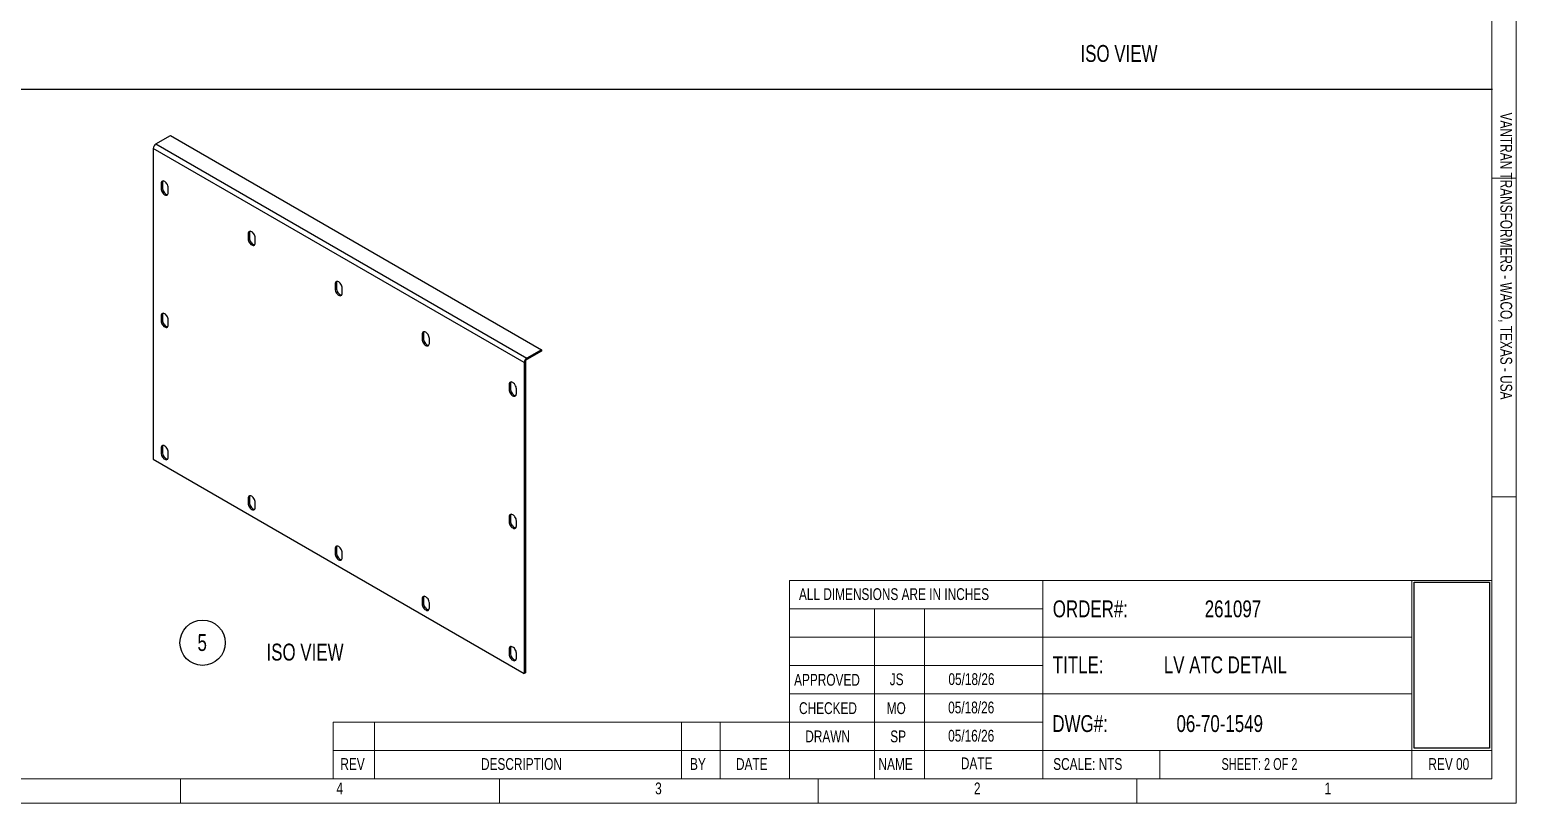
# Model space of a CAD drawing. Header units: inches. Extents: x 0.1 to 66.1, y 0.1 to 46.7.
# Drawn here: x 29.34 to 66.07, y 0.07 to 19.18 of the extents above; entities that cross this region are included whole.
import ezdxf

# ---------------------------------------------------------------- set-up
doc = ezdxf.new("R2010")
doc.units = ezdxf.units.IN
doc.header["$LTSCALE"] = 4
doc.header["$MEASUREMENT"] = 0
doc.layers.add('FORMAT', color=7, linetype='Continuous')
doc.styles.add('SLDTEXTSTYLE0', font='TXT', dxfattribs={"width": 0.75})
doc.styles.add('SLDTEXTSTYLE1', font='TXT', dxfattribs={"width": 0.692308})
picture_1 = doc.add_image_def('image1.bmp', size_in_pixel=(535, 215))

# ---------------------------------------------------------------- blocks, each defined once
blk = doc.blocks.new('Drawing View20')
at = {"color": 7, "linetype": 'Continuous', "lineweight": 25}
for p, q in [((9.164, -5.29), (0, 0)), ((0, 0), (0, -7.675)), ((0.065, 0.112), (0.424, 0.32)), ((0.065, 0.112), (9.229, -5.178)), ((0.424, 0.32), (9.588, -4.97)), ((0.224, -0.85), (0.194, -0.868)), ((0.194, -0.868), (0.194, -0.99)), ((0.224, -0.973), (0.194, -0.99)), ((0.224, -0.85), (0.224, -0.973)), ((0.371, -1.092), (0.371, -0.97)), ((2.374, -2.091), (2.344, -2.108)), ((2.344, -2.108), (2.344, -2.231)), ((2.374, -2.091), (2.374, -2.214)), ((2.374, -2.214), (2.344, -2.231)), ((2.521, -2.333), (2.521, -2.211)), ((4.523, -3.332), (4.494, -3.349)), ((4.494, -3.349), (4.494, -3.472)), ((4.523, -3.455), (4.494, -3.472)), ((4.523, -3.332), (4.523, -3.455)), ((4.67, -3.574), (4.67, -3.451)), ((0.224, -4.117), (0.194, -4.134)), ((0.194, -4.134), (0.194, -4.256)), ((0.224, -4.239), (0.194, -4.256)), ((0.224, -4.117), (0.224, -4.239)), ((0.371, -4.358), (0.371, -4.236)), ((6.673, -4.573), (6.643, -4.59)), ((6.643, -4.59), (6.643, -4.713)), ((6.673, -4.696), (6.643, -4.713)), ((6.673, -4.573), (6.673, -4.696)), ((6.82, -4.815), (6.82, -4.692)), ((9.588, -4.97), (9.229, -5.178)), ((9.588, -5.005), (9.229, -5.212)), ((9.588, -4.97), (9.588, -5.005)), ((9.194, -5.273), (9.164, -5.29)), ((9.164, -5.29), (9.164, -12.966)), ((9.194, -5.273), (9.194, -12.949)), ((9.229, -5.212), (9.229, -5.178)), ((8.822, -5.814), (8.793, -5.831)), ((8.793, -5.831), (8.793, -5.954)), ((8.822, -5.814), (8.822, -5.937)), ((8.822, -5.937), (8.793, -5.954)), ((8.97, -6.056), (8.97, -5.933)), ((0, -7.675), (9.164, -12.966)), ((0.224, -7.383), (0.194, -7.4)), ((0.194, -7.4), (0.194, -7.522)), ((0.224, -7.505), (0.194, -7.522)), ((0.224, -7.383), (0.224, -7.505)), ((0.371, -7.624), (0.371, -7.502)), ((2.374, -8.624), (2.344, -8.641)), ((2.344, -8.641), (2.344, -8.763)), ((2.374, -8.746), (2.344, -8.763)), ((2.374, -8.624), (2.374, -8.746)), ((2.521, -8.865), (2.521, -8.743)), ((8.822, -9.08), (8.793, -9.097)), ((8.793, -9.097), (8.793, -9.22)), ((8.822, -9.08), (8.822, -9.203)), ((8.822, -9.203), (8.793, -9.22)), ((8.97, -9.322), (8.97, -9.2)), ((4.523, -9.865), (4.494, -9.882)), ((4.494, -9.882), (4.494, -10.004)), ((4.523, -9.865), (4.523, -9.987)), ((4.523, -9.987), (4.494, -10.004)), ((4.67, -10.106), (4.67, -9.984)), ((6.673, -11.106), (6.643, -11.123)), ((6.643, -11.123), (6.643, -11.245)), ((6.673, -11.228), (6.643, -11.245)), ((6.673, -11.106), (6.673, -11.228)), ((6.82, -11.347), (6.82, -11.225)), ((8.822, -12.347), (8.793, -12.364)), ((8.793, -12.364), (8.793, -12.486)), ((8.822, -12.469), (8.793, -12.486)), ((8.822, -12.347), (8.822, -12.469)), ((8.97, -12.588), (8.97, -12.466)), ((9.194, -12.949), (9.164, -12.966))]:
    blk.add_line(p, q, dxfattribs=at)
at = {"color": 7, "linetype": 'Continuous', "lineweight": 25, "flags": 128}
for points in [[(0.371, -0.97), (0.369, -0.946), (0.362, -0.92), (0.352, -0.895), (0.338, -0.871), (0.321, -0.849), (0.303, -0.83), (0.283, -0.817), (0.263, -0.808), (0.244, -0.804), (0.228, -0.807), (0.214, -0.815), (0.203, -0.828), (0.197, -0.846), (0.194, -0.868)], [(0.194, -0.99), (0.197, -1.014), (0.203, -1.039), (0.214, -1.065), (0.228, -1.089), (0.244, -1.111), (0.263, -1.129), (0.283, -1.143), (0.303, -1.152), (0.321, -1.155), (0.338, -1.153), (0.352, -1.145), (0.362, -1.131), (0.369, -1.114), (0.371, -1.092)], [(0.224, -0.973), (0.226, -0.997), (0.233, -1.022), (0.243, -1.048), (0.257, -1.072), (0.274, -1.094), (0.293, -1.112), (0.312, -1.126), (0.332, -1.135), (0.351, -1.138), (0.358, -1.138)], [(2.521, -2.211), (2.519, -2.187), (2.512, -2.161), (2.502, -2.136), (2.488, -2.112), (2.471, -2.09), (2.452, -2.071), (2.432, -2.057), (2.413, -2.049), (2.394, -2.045), (2.377, -2.048), (2.363, -2.056), (2.353, -2.069), (2.346, -2.087), (2.344, -2.108)], [(2.344, -2.231), (2.346, -2.255), (2.353, -2.28), (2.363, -2.306), (2.377, -2.33), (2.394, -2.352), (2.413, -2.37), (2.432, -2.384), (2.452, -2.393), (2.471, -2.396), (2.488, -2.394), (2.502, -2.386), (2.512, -2.372), (2.519, -2.354), (2.521, -2.333)], [(2.374, -2.214), (2.376, -2.238), (2.382, -2.263), (2.393, -2.289), (2.407, -2.313), (2.424, -2.335), (2.442, -2.353), (2.462, -2.367), (2.482, -2.376), (2.5, -2.379), (2.508, -2.379)], [(4.67, -3.451), (4.668, -3.427), (4.662, -3.402), (4.651, -3.377), (4.637, -3.352), (4.62, -3.331), (4.602, -3.312), (4.582, -3.298), (4.562, -3.29), (4.544, -3.286), (4.527, -3.289), (4.513, -3.297), (4.502, -3.31), (4.496, -3.328), (4.494, -3.349)], [(4.494, -3.472), (4.496, -3.496), (4.502, -3.521), (4.513, -3.547), (4.527, -3.571), (4.544, -3.593), (4.562, -3.611), (4.582, -3.625), (4.602, -3.634), (4.62, -3.637), (4.637, -3.635), (4.651, -3.626), (4.662, -3.613), (4.668, -3.595), (4.67, -3.574)], [(4.523, -3.455), (4.525, -3.479), (4.532, -3.504), (4.543, -3.53), (4.557, -3.554), (4.573, -3.576), (4.592, -3.594), (4.612, -3.608), (4.631, -3.617), (4.65, -3.62), (4.658, -3.62)], [(0.371, -4.236), (0.369, -4.212), (0.362, -4.186), (0.352, -4.161), (0.338, -4.137), (0.321, -4.115), (0.303, -4.097), (0.283, -4.083), (0.263, -4.074), (0.244, -4.071), (0.228, -4.073), (0.214, -4.081), (0.203, -4.094), (0.197, -4.112), (0.194, -4.134)], [(0.194, -4.256), (0.197, -4.28), (0.203, -4.306), (0.214, -4.331), (0.228, -4.355), (0.244, -4.377), (0.263, -4.395), (0.283, -4.409), (0.303, -4.418), (0.321, -4.421), (0.338, -4.419), (0.352, -4.411), (0.362, -4.397), (0.369, -4.38), (0.371, -4.358)], [(0.224, -4.239), (0.226, -4.263), (0.233, -4.288), (0.243, -4.314), (0.257, -4.338), (0.274, -4.36), (0.293, -4.378), (0.312, -4.392), (0.332, -4.401), (0.351, -4.404), (0.358, -4.404)], [(6.82, -4.692), (6.818, -4.668), (6.811, -4.643), (6.801, -4.618), (6.787, -4.593), (6.77, -4.572), (6.751, -4.553), (6.732, -4.539), (6.712, -4.531), (6.693, -4.527), (6.677, -4.53), (6.663, -4.538), (6.652, -4.551), (6.645, -4.569), (6.643, -4.59)], [(6.643, -4.713), (6.645, -4.737), (6.652, -4.762), (6.663, -4.788), (6.677, -4.812), (6.693, -4.834), (6.712, -4.852), (6.732, -4.866), (6.751, -4.875), (6.77, -4.878), (6.787, -4.875), (6.801, -4.867), (6.811, -4.854), (6.818, -4.836), (6.82, -4.815)], [(6.673, -4.696), (6.675, -4.72), (6.682, -4.745), (6.692, -4.771), (6.706, -4.795), (6.723, -4.817), (6.742, -4.835), (6.761, -4.849), (6.781, -4.858), (6.8, -4.861), (6.807, -4.861)], [(8.97, -5.933), (8.967, -5.909), (8.961, -5.884), (8.95, -5.859), (8.936, -5.834), (8.92, -5.813), (8.901, -5.794), (8.881, -5.78), (8.862, -5.771), (8.843, -5.768), (8.826, -5.771), (8.812, -5.779), (8.802, -5.792), (8.795, -5.81), (8.793, -5.831)], [(8.793, -5.954), (8.795, -5.978), (8.802, -6.003), (8.812, -6.029), (8.826, -6.053), (8.843, -6.075), (8.862, -6.093), (8.881, -6.107), (8.901, -6.116), (8.92, -6.119), (8.936, -6.116), (8.95, -6.108), (8.961, -6.095), (8.967, -6.077), (8.97, -6.056)], [(8.822, -5.937), (8.825, -5.961), (8.831, -5.986), (8.842, -6.011), (8.856, -6.036), (8.872, -6.058), (8.891, -6.076), (8.911, -6.09), (8.931, -6.099), (8.949, -6.102), (8.957, -6.101)], [(0.371, -7.502), (0.369, -7.478), (0.362, -7.453), (0.352, -7.427), (0.338, -7.403), (0.321, -7.381), (0.303, -7.363), (0.283, -7.349), (0.263, -7.34), (0.244, -7.337), (0.228, -7.339), (0.214, -7.347), (0.203, -7.361), (0.197, -7.378), (0.194, -7.4)], [(0.194, -7.522), (0.197, -7.546), (0.203, -7.572), (0.214, -7.597), (0.228, -7.621), (0.244, -7.643), (0.263, -7.662), (0.283, -7.675), (0.303, -7.684), (0.321, -7.687), (0.338, -7.685), (0.352, -7.677), (0.362, -7.664), (0.369, -7.646), (0.371, -7.624)], [(0.224, -7.505), (0.226, -7.529), (0.233, -7.555), (0.243, -7.58), (0.257, -7.604), (0.274, -7.626), (0.293, -7.644), (0.312, -7.658), (0.332, -7.667), (0.351, -7.67), (0.358, -7.67)], [(2.521, -8.743), (2.519, -8.719), (2.512, -8.694), (2.502, -8.668), (2.488, -8.644), (2.471, -8.622), (2.452, -8.604), (2.432, -8.59), (2.413, -8.581), (2.394, -8.578), (2.377, -8.58), (2.363, -8.588), (2.353, -8.602), (2.346, -8.619), (2.344, -8.641)], [(2.344, -8.763), (2.346, -8.787), (2.353, -8.813), (2.363, -8.838), (2.377, -8.862), (2.394, -8.884), (2.413, -8.902), (2.432, -8.916), (2.452, -8.925), (2.471, -8.928), (2.488, -8.926), (2.502, -8.918), (2.512, -8.905), (2.519, -8.887), (2.521, -8.865)], [(2.374, -8.746), (2.376, -8.77), (2.382, -8.796), (2.393, -8.821), (2.407, -8.845), (2.424, -8.867), (2.442, -8.885), (2.462, -8.899), (2.482, -8.908), (2.5, -8.911), (2.508, -8.911)], [(8.97, -9.2), (8.967, -9.176), (8.961, -9.15), (8.95, -9.125), (8.936, -9.101), (8.92, -9.079), (8.901, -9.06), (8.881, -9.046), (8.862, -9.038), (8.843, -9.034), (8.826, -9.037), (8.812, -9.045), (8.802, -9.058), (8.795, -9.076), (8.793, -9.097)], [(8.793, -9.22), (8.795, -9.244), (8.802, -9.269), (8.812, -9.295), (8.826, -9.319), (8.843, -9.341), (8.862, -9.359), (8.881, -9.373), (8.901, -9.382), (8.92, -9.385), (8.936, -9.383), (8.95, -9.375), (8.961, -9.361), (8.967, -9.343), (8.97, -9.322)], [(8.822, -9.203), (8.825, -9.227), (8.831, -9.252), (8.842, -9.278), (8.856, -9.302), (8.872, -9.324), (8.891, -9.342), (8.911, -9.356), (8.931, -9.365), (8.949, -9.368), (8.957, -9.368)], [(4.67, -9.984), (4.668, -9.96), (4.662, -9.934), (4.651, -9.909), (4.637, -9.885), (4.62, -9.863), (4.602, -9.845), (4.582, -9.831), (4.562, -9.822), (4.544, -9.819), (4.527, -9.821), (4.513, -9.829), (4.502, -9.843), (4.496, -9.86), (4.494, -9.882)], [(4.494, -10.004), (4.496, -10.028), (4.502, -10.054), (4.513, -10.079), (4.527, -10.103), (4.544, -10.125), (4.562, -10.143), (4.582, -10.157), (4.602, -10.166), (4.62, -10.169), (4.637, -10.167), (4.651, -10.159), (4.662, -10.146), (4.668, -10.128), (4.67, -10.106)], [(4.523, -9.987), (4.525, -10.011), (4.532, -10.037), (4.543, -10.062), (4.557, -10.086), (4.573, -10.108), (4.592, -10.126), (4.612, -10.14), (4.631, -10.149), (4.65, -10.152), (4.658, -10.152)], [(6.82, -11.225), (6.818, -11.201), (6.811, -11.175), (6.801, -11.15), (6.787, -11.126), (6.77, -11.104), (6.751, -11.086), (6.732, -11.072), (6.712, -11.063), (6.693, -11.06), (6.677, -11.062), (6.663, -11.07), (6.652, -11.083), (6.645, -11.101), (6.643, -11.123)], [(6.643, -11.245), (6.645, -11.269), (6.652, -11.295), (6.663, -11.32), (6.677, -11.344), (6.693, -11.366), (6.712, -11.384), (6.732, -11.398), (6.751, -11.407), (6.77, -11.41), (6.787, -11.408), (6.801, -11.4), (6.811, -11.386), (6.818, -11.369), (6.82, -11.347)], [(6.673, -11.228), (6.675, -11.252), (6.682, -11.277), (6.692, -11.303), (6.706, -11.327), (6.723, -11.349), (6.742, -11.367), (6.761, -11.381), (6.781, -11.39), (6.8, -11.393), (6.807, -11.393)], [(8.97, -12.466), (8.967, -12.442), (8.961, -12.416), (8.95, -12.391), (8.936, -12.367), (8.92, -12.345), (8.901, -12.327), (8.881, -12.313), (8.862, -12.304), (8.843, -12.301), (8.826, -12.303), (8.812, -12.311), (8.802, -12.324), (8.795, -12.342), (8.793, -12.364)], [(8.822, -12.469), (8.825, -12.493), (8.831, -12.518), (8.842, -12.544), (8.856, -12.568), (8.872, -12.59), (8.891, -12.608), (8.911, -12.622), (8.931, -12.631), (8.949, -12.634), (8.957, -12.634)], [(8.793, -12.486), (8.795, -12.51), (8.802, -12.535), (8.812, -12.561), (8.826, -12.585), (8.843, -12.607), (8.862, -12.625), (8.881, -12.639), (8.901, -12.648), (8.92, -12.651), (8.936, -12.649), (8.95, -12.641), (8.961, -12.627), (8.967, -12.61), (8.97, -12.588)]]:
    blk.add_lwpolyline(points, dxfattribs=at)
at = {"color": 7, "linetype": 'Continuous', "lineweight": 25}
for centre, radius, start, end in [((0.141, -0.006), 0.141, 122.6055, 177.3945), ((0.297, -0.846), 0.0728, 145.2262, 183.2477), ((2.446, -2.087), 0.0728, 145.2262, 183.2477), ((4.596, -3.328), 0.0728, 145.2262, 183.2477), ((0.297, -4.113), 0.0728, 145.2262, 183.2477), ((6.745, -4.569), 0.0728, 145.2262, 183.2477), ((9.305, -5.297), 0.141, 122.6055, 177.3945), ((9.27, -5.277), 0.0768, 122.6055, 177.3945), ((8.895, -5.81), 0.0728, 145.2262, 183.2477), ((0.297, -7.379), 0.0728, 145.2262, 183.2477), ((2.446, -8.62), 0.0728, 145.2262, 183.2477), ((8.895, -9.076), 0.0728, 145.2262, 183.2477), ((4.596, -9.861), 0.0728, 145.2262, 183.2477), ((6.745, -11.102), 0.0728, 145.2262, 183.2477), ((8.895, -12.342), 0.0728, 145.2262, 183.2477)]:
    blk.add_arc(centre, radius, start, end, dxfattribs=at)
blk = doc.blocks.new('SW_NOTE_0_3')
at = {"layer": 'FORMAT', "color": 0}
blk.add_circle((0.152, 0.324), 0.56, dxfattribs=at)
at = {"layer": 'FORMAT', "color": 0, "insert": (0.143, 0.537), "char_height": 0.417, "attachment_point": 2, "style": 'SLDTEXTSTYLE0'}
blk.add_mtext('5', dxfattribs=at)

msp = doc.modelspace()

# ---------------------------------------------------------------- linework, layer by layer
at = {"color": 7, "linetype": 'Continuous', "lineweight": 18}
for p, q in [((66.0669, 46.6969), (66.0669, 0.0748)), ((65.4669, 46.0969), (65.4669, 0.6748)), ((65.4669, 15.5118), (66.0669, 15.5118)), ((65.4669, 7.6378), (66.0669, 7.6378)), ((65.4669, 5.5741), (48.1155, 5.5741)), ((48.1155, 0.6741), (48.1155, 5.5741)), ((54.3722, 5.5741), (54.3722, 0.6741)), ((63.4866, 5.5741), (63.4866, 0.6741)), ((54.3722, 4.8741), (48.1155, 4.8741)), ((50.2122, 0.6741), (50.2122, 4.8741)), ((51.4442, 0.6741), (51.4442, 4.8741)), ((63.4866, 4.1741), (48.1155, 4.1741)), ((54.3722, 3.4741), (48.1155, 3.4741)), ((63.4866, 2.7741), (48.1155, 2.7741)), ((54.3722, 2.0741), (36.8373, 2.0741)), ((36.8373, 0.6741), (36.8373, 2.0741)), ((37.8634, 0.6741), (37.8634, 2.0741)), ((45.4428, 0.6741), (45.4428, 2.0741)), ((46.4018, 0.6741), (46.4018, 2.0741)), ((65.4669, 1.3741), (36.8373, 1.3741)), ((57.2626, 1.3741), (57.2626, 0.6741)), ((65.4669, 0.6748), (0.6748, 0.6748)), ((33.0709, 0.1946), (33.0709, 0.675)), ((33.0709, 0.6748), (33.0709, 0.0748)), ((40.9449, 0.6748), (40.9449, 0.0748)), ((48.8189, 0.6748), (48.8189, 0.0748)), ((56.6929, 0.6748), (56.6929, 0.0748)), ((66.0669, 0.0748), (0.0748, 0.0748))]:
    msp.add_line(p, q, dxfattribs=at)
at = {"layer": 'FORMAT'}
msp.add_line((0.6017, 17.7094), (65.4822, 17.7094), dxfattribs=at)

# ---------------------------------------------------------------- block references
at = {"color": 7, "linetype": 'Continuous', "lineweight": 25}
msp.add_blockref('Drawing View20', (32.3955, 16.2457), dxfattribs=at)
at = {"layer": 'FORMAT'}
msp.add_blockref('SW_NOTE_0_3', (33.4611, 3.7154), dxfattribs=at)

# ---------------------------------------------------------------- texts
at = {"color": 7, "linetype": 'Continuous', "lineweight": 0, "insert": (65.9653, 13.5877), "char_height": 0.291667, "attachment_point": 2, "rotation": 270, "style": 'SLDTEXTSTYLE0'}
msp.add_mtext('VANTRAN TRANSFORMERS - WACO, TEXAS - USA', dxfattribs=at)
at = {"color": 7, "linetype": 'Continuous', "lineweight": 0}
for s, insert, char_height, attachment_point, style in [('ORDER#:', (54.6167, 5.0842), 0.41667, 1, 'SLDTEXTSTYLE0'), ('261097', (58.3705, 5.0842), 0.41667, 1, 'SLDTEXTSTYLE0'), ('TITLE:', (54.6167, 3.7012), 0.41667, 1, 'SLDTEXTSTYLE0'), ('LV ATC DETAIL', (57.3596, 3.7012), 0.416667, 1, 'SLDTEXTSTYLE0'), ('CHECKED', (48.3486, 2.5691), 0.29167, 1, 'SLDTEXTSTYLE0'), ('MO', (50.5141, 2.5691), 0.29167, 1, 'SLDTEXTSTYLE0'), ('05/18/26', (52.0322, 2.586), 0.29167, 1, 'SLDTEXTSTYLE0'), ('DWG#:', (54.6066, 2.2512), 0.41667, 1, 'SLDTEXTSTYLE0'), ('06-70-1549', (57.6733, 2.2512), 0.41667, 1, 'SLDTEXTSTYLE0'), ('DRAWN', (48.5031, 1.8717), 0.29167, 1, 'SLDTEXTSTYLE0'), ('SP', (50.6015, 1.8717), 0.29167, 1, 'SLDTEXTSTYLE0'), ('05/16/26', (52.0322, 1.8886), 0.29167, 1, 'SLDTEXTSTYLE0'), ('REV', (37.0176, 1.1893), 0.29167, 1, 'SLDTEXTSTYLE0'), ('DESCRIPTION', (40.4919, 1.1893), 0.291667, 1, 'SLDTEXTSTYLE0'), ('BY', (45.6558, 1.1893), 0.29167, 1, 'SLDTEXTSTYLE0'), ('DATE', (46.7915, 1.1893), 0.29167, 1, 'SLDTEXTSTYLE0'), ('NAME', (50.3115, 1.1893), 0.29167, 1, 'SLDTEXTSTYLE0'), ('DATE', (52.3466, 1.2063), 0.29167, 1, 'SLDTEXTSTYLE0'), ('SCALE: NTS', (54.6273, 1.1893), 0.29167, 1, 'SLDTEXTSTYLE0'), ('SHEET: 2 OF 2', (58.7856, 1.1893), 0.291667, 1, 'SLDTEXTSTYLE1'), ('REV 00', (63.8961, 1.1893), 0.29167, 1, 'SLDTEXTSTYLE0'), ('4', (37.002, 0.587), 0.2917, 2, 'SLDTEXTSTYLE0'), ('3', (44.876, 0.587), 0.2917, 2, 'SLDTEXTSTYLE0'), ('2', (52.75, 0.587), 0.2917, 2, 'SLDTEXTSTYLE0'), ('1', (61.4114, 0.587), 0.2917, 2, 'SLDTEXTSTYLE0')]:
    msp.add_mtext(s, dxfattribs=dict(at, insert=insert, char_height=char_height, attachment_point=attachment_point, style=style))
at = {"layer": 'FORMAT', "attachment_point": 1, "style": 'SLDTEXTSTYLE0'}
for s, insert, char_height in [('ISO VIEW', (55.3012, 18.7992), 0.41667), ('ALL DIMENSIONS ARE IN INCHES', (48.3467, 5.3849), 0.291667), ('ISO VIEW', (35.1925, 4.0164), 0.41667), ('APPROVED', (48.2265, 3.2691), 0.29167), ('JS', (50.5895, 3.2808), 0.29167), ('05/18/26', (52.0387, 3.286), 0.29167)]:
    msp.add_mtext(s, dxfattribs=dict(at, insert=insert, char_height=char_height))

# ---------------------------------------------------------------- pictures from other files: only their frames are drawn
image = msp.add_image(picture_1, insert=(63.5461, 5.5313), size_in_units=(4.0995, 1.8634), rotation=-90)
image.dxf.flags = 7

doc.saveas('drawing.dxf')
